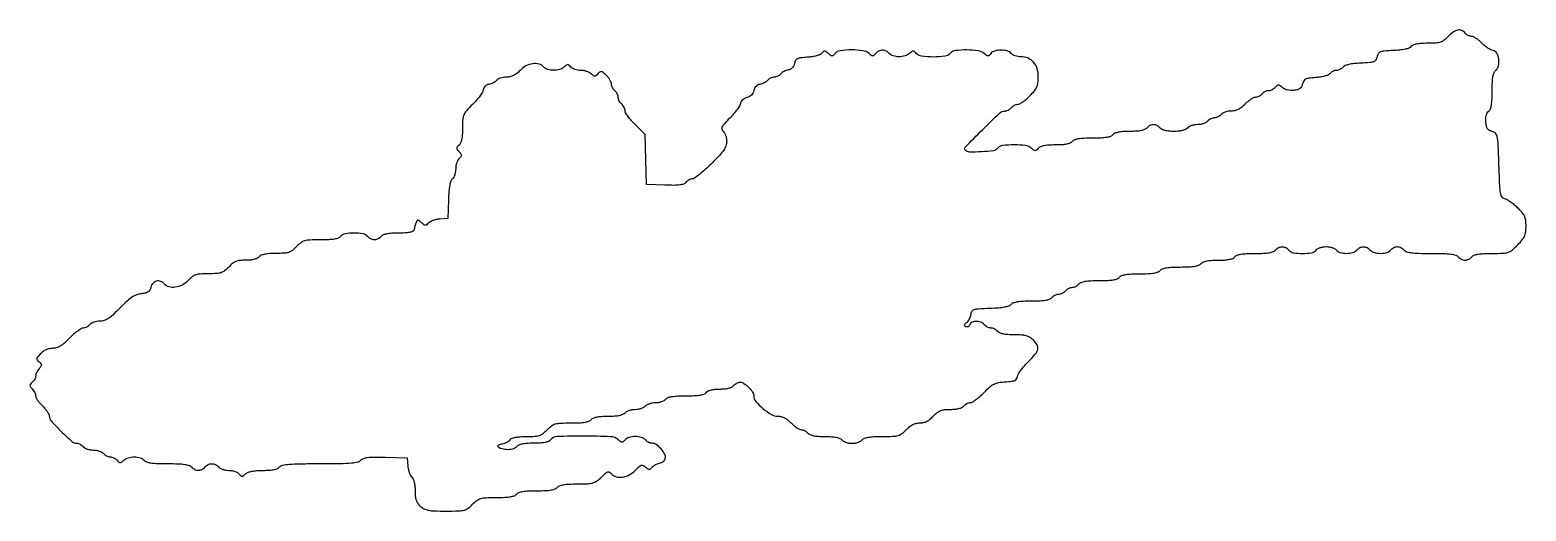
# Model space of a CAD drawing. Extents: x 0 to 663, y 0 to 213.
import ezdxf

# ---------------------------------------------------------------- set-up
doc = ezdxf.new("R2010")
doc.units = 0

msp = doc.modelspace()

# ---------------------------------------------------------------- linework, layer by layer
msp.add_lwpolyline([(628.5, 210, -0.034842), (626.670379, 208.338906, -0.087193), (625.087224, 207.487227, -0.066046), (623.053822, 207.100994, -0.013953), (619.435354, 207, 0.014981), (616.601836, 206.915082, 0.033616), (614.468296, 206.64238, 0.045089), (612.935311, 206.194164, 0.126544), (612.036289, 205.543726, -0.129677), (611.128694, 204.89557, -0.03561), (609.431736, 204.387227, -0.028992), (607.125679, 204.010589, -0.014902), (604.205496, 203.793726, 0.008168), (600.211078, 203.551124, 0.073351), (598.504683, 203.163379, 0.161825), (597.582999, 202.401524, 0.082678), (597, 201, -0.082678), (596.417001, 199.598476, -0.161825), (595.495317, 198.836621, -0.073351), (593.788922, 198.448876, -0.008168), (589.794504, 198.206274, 0.014902), (586.874321, 197.989411, 0.028992), (584.568264, 197.612773, 0.03561), (582.871306, 197.10443, 0.129677), (581.963711, 196.456274, -0.061361), (581.371958, 195.898884, -0.044083), (580.594573, 195.42778, -0.04459), (579.76051, 195.106582, -0.069732), (579, 195, 0.069504), (578.23983, 194.893817, 0.044586), (577.406819, 194.573897, 0.044105), (576.630957, 194.104645, 0.061569), (576.041028, 193.549436, -0.120775), (575.237829, 192.954303, -0.031923), (573.717006, 192.427471, -0.029622), (571.811538, 192.020489, -0.023222), (569.709222, 191.799436, 0.01358), (566.777575, 191.548211, 0.086045), (565.346157, 191.129911, 0.151305), (564.530692, 190.360557, 0.071675), (564.00134, 189, -0.061803), (563.545554, 187.756745, -0.117517), (562.855907, 186.952443, -0.098381), (561.787116, 186.459809, -0.034796), (560.117161, 186.179665, -0.040788), (558.641486, 186.157361, -0.04506), (557.231588, 186.379798, -0.048834), (555.998028, 186.821893, -0.073593), (555.049842, 187.454893, 0.023416), (554.000601, 188.318651, 0.15592), (553.368585, 188.536946, 0.189824), (552.794827, 188.326229, 0.037749), (552.020938, 187.525228, -0.058943), (551.407175, 186.941499, -0.043784), (550.611384, 186.448036, -0.044594), (549.764606, 186.111374, -0.072449), (549, 186, 0.071461), (548.23689, 185.890374, 0.044601), (547.394767, 185.559375, 0.043899), (546.605713, 185.074091, 0.059806), (546, 184.5, -0.057876), (545.398974, 183.925946, -0.043629), (544.624223, 183.440625, -0.044572), (543.802919, 183.109408, -0.073695), (543.064646, 183, 0.115001), (542.224289, 182.804125, 0.030871), (541.026465, 182.11875, 0.029576), (539.724508, 181.148227, 0.026783), (538.5, 180, -0.033367), (537.005935, 178.635499, -0.053556), (535.550933, 177.710292, -0.059559), (534.053309, 177.179858, -0.055411), (532.435354, 177, 0.042146), (531.122603, 176.889149, 0.039429), (529.816402, 176.559375, 0.041916), (528.70361, 176.075854, 0.096395), (528, 175.5, -0.059806), (527.394287, 174.925909, -0.043899), (526.605233, 174.440625, -0.044601), (525.76311, 174.109626, -0.071461), (525, 174, 0.071461), (524.23689, 173.890374, 0.044601), (523.394767, 173.559375, 0.043899), (522.605713, 173.074091, 0.059806), (522, 172.5, -0.097778), (521.292309, 171.924037, -0.041637), (520.164608, 171.440625, -0.039115), (518.837486, 171.110843, -0.041366), (517.5, 171, 0.041366), (516.162514, 170.889157, 0.039115), (514.835392, 170.559375, 0.041637), (513.707691, 170.075963, 0.097778), (513, 169.5, -0.112328), (512.172113, 168.86493, -0.046448), (510.832361, 168.394313, -0.038066), (509.088428, 168.09696, -0.023201), (507, 168, -0.023201), (504.911572, 168.09696, -0.038066), (503.167639, 168.394313, -0.046448), (501.827887, 168.86493, -0.112328), (501, 169.5, 0.059806), (500.394287, 170.074091, 0.043899), (499.605233, 170.559375, 0.044601), (498.76311, 170.890374, 0.071461), (498, 171, 0.071461), (497.23689, 170.890374, 0.044601), (496.394767, 170.559375, 0.043899), (495.605713, 170.074091, 0.059806), (495, 169.5, -0.122551), (494.076061, 168.820402, -0.048263), (492.55364, 168.359706, -0.034835), (490.412343, 168.084647, -0.014529), (487.5, 168, 0.014529), (484.587657, 167.915353, 0.034835), (482.44636, 167.640294, 0.048263), (480.923939, 167.179598, 0.122551), (480, 166.5, -0.132162), (478.997848, 165.791685, -0.046865), (477.286029, 165.338486, -0.031093), (474.751879, 165.076584, -0.010205), (471, 165, 0.010205), (467.248121, 164.923416, 0.031093), (464.713971, 164.661514, 0.046865), (463.002152, 164.208315, 0.132162), (462, 163.5, -0.122551), (461.076061, 162.820402, -0.048263), (459.55364, 162.359706, -0.034835), (457.412343, 162.084647, -0.014529), (454.5, 162, 0.014423), (451.5635, 161.915274, 0.035614), (449.427585, 161.638449, 0.050065), (447.91498, 161.17033, 0.120046), (446.979062, 160.474772, -0.035232), (446.205847, 159.666378, -0.186416), (445.64447, 159.449543, -0.160673), (445.033041, 159.651231, -0.024584), (444.027877, 160.474772, 0.151547), (441.377864, 161.705418, 0.03308), (436.2965, 162.050543, 0.031739), (431.258994, 161.738945, 0.190464), (429, 160.5, -0.189664), (427.133236, 159.472419, -0.018136), (421.860629, 158.985674, -0.017959), (416.564958, 158.880419, -0.194747), (414.635525, 159.697808, -0.411023), (414.628147, 161.050867, -0.003932), (422.25149, 168.720706, -0.005331), (429.872236, 176.108988, -0.192125), (432.105478, 177, 0.075173), (432.828051, 177.109253, 0.044527), (433.636217, 177.440625, 0.043432), (434.401943, 177.925968, 0.056645), (435, 178.5, -0.057399), (435.599874, 179.074045, -0.043555), (436.371119, 179.559375, -0.044557), (437.18732, 179.890651, -0.074262), (437.919497, 180, 0.129371), (438.793873, 180.230089, 0.024898), (440.189929, 181.113948, 0.025008), (441.756548, 182.34039, 0.020777), (443.297052, 183.792163, 0.021611), (445.284714, 186.011966, 0.067245), (446.336684, 187.717127, 0.074265), (446.842861, 189.54443, 0.030503), (447, 192.117849, 0.071431), (446.473289, 195.785898, 0.10753), (444.931563, 198.611524, 0.117593), (442.474949, 200.376368, 0.097523), (439.307993, 201, -0.043768), (438.043974, 201.11086, -0.040046), (436.77899, 201.440625, -0.042442), (435.695482, 201.924354, -0.093608), (435, 202.5, 0.156844), (433.273398, 203.599209, 0.064731), (430.492354, 203.952857, 0.06469), (427.710175, 203.583469, 0.155453), (425.979062, 202.474772, -0.035232), (425.205847, 201.666378, -0.186416), (424.64447, 201.449543, -0.160673), (424.033041, 201.651231, -0.024584), (423.027877, 202.474772, 0.151547), (420.377864, 203.705418, 0.03308), (415.2965, 204.050543, 0.031739), (410.258994, 203.738945, 0.190464), (408, 202.5, -0.19145), (405.697811, 201.243055, -0.030787), (400.491361, 200.930949, -0.030816), (395.285249, 201.260893, -0.190549), (392.979062, 202.525228, 0.035232), (392.205847, 203.333622, 0.186416), (391.64447, 203.550457, 0.160673), (391.033041, 203.348769, 0.024584), (390.027877, 202.525228, -0.11652), (388.034957, 201.427233, -0.067297), (385.309086, 201.050918, -0.069141), (382.681717, 201.408498, -0.152348), (381, 202.5, 0.107033), (379.639999, 203.566042, 0.114434), (377.993725, 203.940558, 0.11394), (376.345084, 203.552641, 0.105408), (374.979062, 202.474772, -0.035232), (374.205847, 201.666378, -0.186416), (373.64447, 201.449543, -0.160673), (373.033041, 201.651231, -0.024584), (372.027877, 202.474772, 0.151482), (369.364169, 203.712194, 0.033565), (364.286353, 204.053451, 0.032271), (359.25445, 203.728346, 0.189478), (356.979062, 202.474772, -0.036129), (356.205633, 201.669048, -0.18768), (355.639796, 201.4544, -0.158945), (355.020975, 201.662029, -0.024152), (354, 202.5, 0.025115), (352.995636, 203.321107, 0.153621), (352.369856, 203.535639, 0.187265), (351.802373, 203.331807, 0.040772), (351.061966, 202.574664, -0.118493), (350.245107, 201.963697, -0.033464), (348.735774, 201.430817, -0.03047), (346.833214, 201.022177, -0.023084), (344.709222, 200.799436, 0.013588), (341.777943, 200.548194, 0.086007), (340.346055, 200.129822, 0.151175), (339.529938, 199.360425, 0.07167), (338.999644, 198, -0.060919), (338.613356, 196.942662, -0.074334), (338.00165, 196.08647, -0.07966), (337.205908, 195.490216, -0.085195), (336.281626, 195.189966, 0.04937), (335.376069, 194.965695, 0.035576), (334.421754, 194.548014, 0.036162), (333.562745, 194.014268, 0.062534), (332.950176, 193.439966, -0.06196), (332.363634, 192.888804, -0.044146), (331.590597, 192.42299, -0.044578), (330.759538, 192.105442, -0.069081), (330, 192, 0.069081), (329.240462, 191.894558, 0.044578), (328.409403, 191.57701, 0.044146), (327.636366, 191.111196, 0.06196), (327.049824, 190.560034, -0.062534), (326.437255, 189.985732, -0.036162), (325.578246, 189.451986, -0.035576), (324.623931, 189.034305, -0.04937), (323.718374, 188.810034, 0.085008), (322.799389, 188.51188, 0.078396), (322.002643, 187.918908, 0.073695), (321.388888, 187.072503, 0.062586), (321.00452, 186.036475, -0.06734), (320.597352, 184.97006, -0.071336), (319.927369, 184.073268, -0.071383), (319.0328, 183.401355, -0.067567), (317.968777, 182.992629, 0.064526), (316.991352, 182.623946, 0.061487), (316.122497, 182.013591, 0.065532), (315.478614, 181.256414, 0.099961), (315.164004, 180.456155, -0.097064), (314.765225, 179.424452, -0.017809), (313.609381, 177.727591, -0.01854), (312.090828, 175.813454, -0.015923), (310.35824, 173.914367, 0.008311), (307.854349, 171.252398, 0.069684), (306.925822, 169.892379, 0.193562), (306.851278, 168.932507, 0.144284), (307.449487, 168.041922, -0.093352), (308.044499, 167.323784, -0.042488), (308.544537, 166.206514, -0.040102), (308.885406, 164.902776, -0.043921), (309, 163.600736, -0.086384), (308.664904, 161.675637, -0.064219), (307.680194, 159.751148, -0.037882), (305.761171, 157.363121, -0.009146), (302.224904, 153.72318, -0.010989), (299.512923, 151.147768, -0.015331), (296.96927, 148.974934, -0.011672), (294.787308, 147.306072, -0.158711), (293.847349, 147, 0.078501), (293.140709, 146.888369, 0.044352), (292.340672, 146.548226, 0.042938), (291.575202, 146.050562, 0.053996), (290.9685, 145.462045, -0.129658), (289.927876, 144.718827, -0.057496), (288.279325, 144.302352, -0.033532), (285.735461, 144.135367, -0.008516), (281.596055, 144.212045), (273.5, 144.5), (273.218911, 155.572304), (272.937822, 166.644607), (268.468911, 171.030512, -0.01756), (266.757761, 172.832106, -0.022191), (265.312743, 174.618427, -0.021004), (264.254875, 176.185504, -0.138828), (264, 177.085763, 0.074452), (263.89067, 177.815918, 0.044552), (263.559375, 178.630426, 0.04353), (263.074042, 179.400509, 0.057241), (262.5, 180, -0.059806), (261.925909, 180.605713, -0.043899), (261.440625, 181.394767, -0.044601), (261.109626, 182.23689, -0.071461), (261, 183, 0.071461), (260.890374, 183.76311, 0.044601), (260.559375, 184.605233, 0.043899), (260.074091, 185.394287, 0.059806), (259.5, 186, -0.05826), (258.925939, 186.601954, -0.043687), (258.440625, 187.37953, -0.044582), (258.109453, 188.204948, -0.073243), (258, 188.948131, 0.099293), (257.838095, 189.75538, 0.036311), (257.309714, 190.799535, 0.034258), (256.549334, 191.888526, 0.034657), (255.650091, 192.858997, 0.016472), (254.253613, 194.086886, 0.128704), (253.474114, 194.446558, 0.211242), (252.811766, 194.284431, 0.05547), (252.006708, 193.508083, -0.03414), (251.217056, 192.67889, -0.184652), (250.649076, 192.454417, -0.162901), (250.033781, 192.652723, -0.02521), (249.027877, 193.474772, 0.070413), (248.163383, 194.059841, 0.03569), (246.942003, 194.551964, 0.03458), (245.584657, 194.887788, 0.043379), (244.293704, 195, -0.04464), (243.033605, 195.112726, -0.040359), (241.768642, 195.448036, -0.042697), (240.681995, 195.940006, -0.092159), (239.979062, 196.525228, 0.035232), (239.205847, 197.333622, 0.186416), (238.64447, 197.550457, 0.160673), (238.033041, 197.348769, 0.024584), (237.027877, 196.525228, -0.11652), (235.034957, 195.427233, -0.067297), (232.309086, 195.050918, -0.069141), (229.681717, 195.408498, -0.152348), (228, 196.5, 0.155354), (225.961624, 197.806044, 0.101214), (223.148859, 197.974574, 0.087171), (220.120945, 196.985254, 0.079445), (217.5, 195, -0.033367), (216.005935, 193.635499, -0.053556), (214.550933, 192.710292, -0.059559), (213.053309, 192.179858, -0.055411), (211.435354, 192, 0.040572), (210.126284, 191.893602, 0.038783), (208.831038, 191.57701, 0.041334), (207.733302, 191.113057, 0.099218), (207.049824, 190.560034, -0.063678), (206.434425, 189.98571, -0.036276), (205.566204, 189.451986, -0.035613), (204.598646, 189.034366, -0.048747), (203.677379, 188.810034, 0.075342), (202.770146, 188.537488, 0.082054), (202.01382, 188.013394, 0.083483), (201.475937, 187.282602, 0.081684), (201.201495, 186.410604, -0.102262), (200.813399, 185.333117, -0.021158), (199.683049, 183.65163, -0.021413), (198.177489, 181.778275, -0.018746), (196.451495, 179.952396, 0.015457), (193.744206, 177.125902, 0.08351), (192.607425, 175.337894, 0.084242), (192.122897, 173.28329, 0.015878), (192, 169.414237, -0.014763), (191.914694, 166.525742, -0.035836), (191.636898, 164.41224, -0.050066), (191.168304, 162.910065, -0.119475), (190.474772, 161.979062, 0.036129), (189.669048, 161.205633, 0.18768), (189.4544, 160.639796, 0.158945), (189.662029, 160.020975, 0.024152), (190.5, 159, -0.024152), (191.337971, 157.979025, -0.158945), (191.5456, 157.360204, -0.18768), (191.330952, 156.794367, -0.036129), (190.525228, 156.020938, 0.096627), (189.93967, 155.304798, 0.04187), (189.448036, 154.170759, 0.039376), (189.112714, 152.839033, 0.042014), (189, 151.5, -0.040362), (188.89205, 150.164904, -0.038694), (188.570827, 148.844897, -0.041251), (188.100124, 147.726947, -0.099604), (187.538987, 147.032356, 0.13823), (186.855616, 146.040627, 0.036026), (186.359613, 144.150356, 0.02682), (186.00205, 141.435737, 0.010484), (185.788987, 137.659911), (185.5, 129.5), (181.826112, 129.194172, 0.03327), (180.330231, 128.968754, 0.032995), (178.873202, 128.546545, 0.034866), (177.653787, 128.00532, 0.097974), (176.932729, 127.418944, -0.045958), (176.19446, 126.679458, -0.191571), (175.607319, 126.48761, -0.145773), (174.947529, 126.730136, -0.023456), (173.877467, 127.610891, 0.03409), (172.613774, 128.606741, 0.357322), (172.002649, 128.553372, 0.123287), (171.514562, 127.760819, 0.004224), (170.435451, 124.25, -0.234132), (169.918205, 123.694477, -0.044732), (168.549853, 123.313298, -0.032765), (166.50139, 123.073005, -0.012817), (163.65383, 123, 0.013951), (160.65598, 122.916337, 0.034445), (158.474184, 122.642927, 0.048221), (156.932601, 122.183075, 0.123575), (156, 121.5, -0.106908), (154.644409, 120.436875, -0.113498), (153, 120.05873, -0.113498), (151.355591, 120.436875, -0.106908), (150, 121.5, 0.178655), (147.962027, 122.679055, 0.042754), (144, 123.018464, 0.042754), (140.037973, 122.679055, 0.178655), (138, 121.5, -0.131767), (137.000969, 120.792726, -0.04696), (135.297421, 120.33923, -0.031247), (132.780114, 120.076871, -0.010344), (129.064646, 120, 0.008786), (124.36159, 119.917352, 0.060458), (122.082106, 119.559043, 0.095184), (120.416234, 118.720205, 0.037653), (118.5, 117, -0.034842), (116.670379, 115.338906, -0.087193), (115.087224, 114.487227, -0.066046), (113.053822, 114.100994, -0.013953), (109.435354, 114, 0.014785), (106.558897, 113.914926, 0.034997), (104.434635, 113.639148, 0.048271), (102.920246, 113.178092, 0.122119), (102, 112.5, -0.111887), (101.176883, 111.86745, -0.046242), (99.844786, 111.396302, -0.03815), (98.118045, 111.097624, -0.023758), (96.064646, 111, 0.025345), (93.485704, 110.869188, 0.069159), (91.715093, 110.436908, 0.074487), (90.205326, 109.559886, 0.032976), (88.5, 108, -0.034738), (86.674765, 106.34219, -0.086759), (85.095009, 105.489731, -0.066264), (83.07254, 105.101993, -0.014272), (79.5, 105, 0.014272), (75.92746, 104.898007, 0.066264), (73.904991, 104.510269, 0.086759), (72.325235, 103.65781, 0.034738), (70.5, 102, -0.079488), (67.866643, 100.005697, -0.088393), (64.835941, 99.024169, -0.102529), (62.018233, 99.214565, -0.152736), (59.95995, 100.548257, 0.13484), (58.380711, 101.652037, 0.150155), (56.528415, 101.733334, 0.146651), (54.918374, 100.756268, 0.127172), (54.001501, 99, -0.062388), (53.534737, 97.732191, -0.124815), (52.830615, 96.938589, -0.098592), (51.712822, 96.465758, -0.029769), (49.879434, 96.199706, 0.066724), (47.823995, 95.744729, 0.05863), (45.861458, 94.752223, 0.039359), (43.593408, 92.977313, 0.011986), (40.45023, 89.949706, -0.011117), (37.289847, 86.89492, -0.041128), (35.106936, 85.186836, -0.065647), (33.278424, 84.302097, -0.080057), (31.403748, 84, 0.042537), (30.103091, 83.889146, 0.039582), (28.807118, 83.559375, 0.04205), (27.701604, 83.075802, 0.095711), (27, 82.5, -0.057241), (26.400509, 81.925958, -0.04353), (25.630426, 81.440625, -0.044552), (24.815918, 81.10933, -0.074452), (24.085763, 81, 0.139217), (23.18435, 80.744056, 0.020851), (21.609465, 79.678125, 0.022082), (19.813278, 78.223065, 0.017441), (18, 76.5, -0.017314), (15.687652, 74.301576, -0.046807), (13.862144, 72.965034, -0.064543), (12.204575, 72.245537, -0.07027), (10.466106, 72, 0.053047), (9.004337, 71.844477, 0.050943), (7.586934, 71.384517, 0.050438), (6.278951, 70.641897, 0.049902), (5.141003, 69.650091, 0.016472), (3.913114, 68.253613, 0.128704), (3.553442, 67.474114, 0.211242), (3.715569, 66.811766, 0.05547), (4.491917, 66.006708, -0.03414), (5.32111, 65.217056, -0.184652), (5.545583, 64.649076, -0.162901), (5.347277, 64.033781, -0.02521), (4.525228, 63.027877, 0.040034), (3.941488, 62.268768, 0.033724), (3.448036, 61.382628, 0.035059), (3.108081, 60.50765, 0.075264), (3, 59.793704, -0.080116), (2.889494, 59.10847, -0.044232), (2.551964, 58.328017, -0.042675), (2.058404, 57.577789, -0.052769), (1.474772, 56.979062, 0.035232), (0.666378, 56.205847, 0.186416), (0.449543, 55.64447, 0.160673), (0.651231, 55.033041, 0.024584), (1.474772, 54.027877, -0.038524), (2.058495, 53.273508, -0.033271), (2.551964, 52.401618, -0.034684), (2.89244, 51.547111, -0.077612), (3, 50.858351, 0.123312), (3.189247, 50.10267, 0.028028), (3.88125, 48.965866, 0.027373), (4.851634, 47.709286, 0.023629), (6, 46.5, -0.02536), (7.148286, 45.282388, -0.028615), (8.11875, 44.00097, -0.029651), (8.806912, 42.830976, -0.118651), (9, 42.028749, 0.186629), (9.820227, 39.907805, 0.01319), (14.29638, 35.239643, 0.013285), (19.011223, 30.816873, 0.183746), (21.159001, 30, -0.077195), (21.860982, 29.890971, -0.044432), (22.65194, 29.559375, -0.043139), (23.405845, 29.074007, -0.055015), (24, 28.5, 0.097778), (24.707691, 27.924037, 0.041637), (25.835392, 27.440625, 0.039115), (27.162514, 27.110843, 0.041366), (28.5, 27, -0.041366), (29.837486, 26.889157, -0.039115), (31.164608, 26.559375, -0.041637), (32.292309, 26.075963, -0.097778), (33, 25.5, 0.059806), (33.605713, 24.925909, 0.043899), (34.394767, 24.440625, 0.044601), (35.23689, 24.109626, 0.071461), (36, 24, -0.072449), (36.764606, 23.888626, -0.044594), (37.611384, 23.551964, -0.043784), (38.407175, 23.058501, -0.058943), (39.020938, 22.474772, 0.035232), (39.794153, 21.666378, 0.186416), (40.35553, 21.449543, 0.160673), (40.966959, 21.651231, 0.024584), (41.972123, 22.474772, -0.11652), (43.965043, 23.572767, -0.067297), (46.690914, 23.949082, -0.069141), (49.318283, 23.591502, -0.152348), (51, 22.5, 0.140815), (52.069745, 21.770843, 0.044177), (53.975873, 21.324145, 0.027765), (56.899042, 21.071009, 0.007716), (61.5, 21, -0.007716), (66.100958, 20.928991, -0.027765), (69.024127, 20.675855, -0.044177), (70.930255, 20.229157, -0.140815), (72, 19.5, 0.106908), (73.355591, 18.436875, 0.113498), (75, 18.05873, 0.113498), (76.644409, 18.436875, 0.106908), (78, 19.5, -0.106908), (79.355591, 20.563125, -0.113498), (81, 20.94127, -0.113498), (82.644409, 20.563125, -0.106908), (84, 19.5, 0.097778), (84.707691, 18.924037, 0.041637), (85.835392, 18.440625, 0.039115), (87.162514, 18.110843, 0.041366), (88.5, 18, -0.042014), (89.839033, 17.887286, -0.039376), (91.170759, 17.551964, -0.04187), (92.304798, 17.06033, -0.096627), (93.020938, 16.474772, 0.035232), (93.794153, 15.666378, 0.186416), (94.35553, 15.449543, 0.160673), (94.966959, 15.651231, 0.024584), (95.972123, 16.474772, -0.095376), (97.075481, 17.144263, -0.040147), (98.752316, 17.617305, -0.031856), (100.952839, 17.907274, -0.016833), (103.706296, 18, 0.015371), (106.504223, 18.086036, 0.035352), (108.591128, 18.363447, 0.048269), (110.087959, 18.825311, 0.121167), (111, 19.5, -0.170991), (112.319713, 20.289936, -0.029388), (115.253417, 20.709044, -0.01753), (120.093761, 20.941975, -0.003258), (129, 21, 0.003187), (138.012249, 21.057452, 0.018041), (142.809952, 21.291895, 0.031677), (145.687257, 21.72157, 0.168185), (147.028542, 22.534391, -0.139126), (148.132298, 23.292097, -0.052711), (149.97396, 23.703524, -0.029433), (152.901558, 23.866517, -0.006596), (157.900987, 23.784391), (167.5, 23.5), (167.805828, 19.826112, 0.032733), (168.029375, 18.331773, 0.032731), (168.446044, 16.879352, 0.03458), (168.979103, 15.666013, 0.09907), (169.555828, 14.953667, -0.11744), (170.154666, 14.156483, -0.042643), (170.609526, 12.807518, -0.036126), (170.903409, 11.072229, -0.023891), (171, 9.051869, 0.023849), (171.115421, 6.633372, 0.057373), (171.4886, 4.882505, 0.070021), (172.191258, 3.47994, 0.05314), (173.314451, 2.174314, 0.068101), (174.941536, 1.017145, 0.073211), (176.780787, 0.374709, 0.040224), (179.51351, 0.074339, 0.007268), (184.62736, 0, 0.006344), (190.296651, 0.071939, 0.055588), (192.782301, 0.4132, 0.099683), (194.524287, 1.246549, 0.040495), (196.5, 3, -0.037653), (198.416234, 4.720205, -0.095184), (200.082106, 5.559043, -0.060458), (202.36159, 5.917352, -0.008786), (207.064646, 6, 0.010344), (210.780114, 6.076871, 0.031247), (213.297421, 6.33923, 0.04696), (215.000969, 6.792726, 0.131767), (216, 7.5, -0.132162), (217.002152, 8.208315, -0.046865), (218.713971, 8.661514, -0.031093), (221.248121, 8.923416, -0.010205), (225, 9, 0.010205), (228.751879, 9.076584, 0.031093), (231.286029, 9.338486, 0.046865), (232.997848, 9.791685, 0.132162), (234, 10.5, -0.131087), (234.993651, 11.205461, -0.047118), (236.68308, 11.659469, -0.031514), (239.171576, 11.922628, -0.010588), (242.824837, 12, 0.009465), (247.429115, 12.087168, 0.059755), (249.742418, 12.453909, 0.089081), (251.483848, 13.304343, 0.034463), (253.544307, 15.042944, -0.012203), (255.38133, 16.738503, -0.09877), (256.369056, 17.309385, -0.215269), (257.142913, 17.234164, -0.089515), (257.964359, 16.542944, 0.15302), (260.019068, 15.213188, 0.102231), (262.835764, 15.024333, 0.088204), (265.864669, 16.003792, 0.079694), (268.492648, 17.992326, -0.01348), (270.219337, 19.699977, -0.110205), (271.168364, 20.260334, -0.20136), (271.996855, 20.190944, -0.063735), (273.036357, 19.467098, 0.025919), (274.016931, 18.668065, 0.154669), (274.634359, 18.460021, 0.185631), (275.19632, 18.664507, 0.040523), (275.929238, 19.414737, -0.062527), (276.552098, 19.998702, -0.03628), (277.424645, 20.540603, -0.035703), (278.39353, 20.963848, -0.049636), (279.312405, 21.189966, 0.074693), (280.167041, 21.446121, 0.066664), (280.945988, 21.949196, 0.069682), (281.534145, 22.612955, 0.099707), (281.830289, 23.339211, 0.17238), (281.543115, 25.20179, 0.057317), (279.940141, 27.50072, 0.05718), (277.83494, 29.39672, 0.155978), (275.948131, 30, -0.073243), (275.204948, 30.109453, -0.044582), (274.37953, 30.440625, -0.043687), (273.601954, 30.925939, -0.05826), (273, 31.5, 0.156844), (271.273398, 32.599209, 0.064731), (268.492354, 32.952857, 0.06469), (265.710175, 32.583469, 0.155453), (263.979062, 31.474772, -0.035232), (263.205847, 30.666378, -0.186416), (262.64447, 30.449543, -0.160673), (262.033041, 30.651231, -0.024584), (261.027877, 31.474772, 0.175421), (257.546791, 32.898598, 0.010027), (245.784746, 33.144395, 0.009038), (233.930906, 32.940059, 0.213864), (231, 31.5, -0.122551), (230.076061, 30.820402, -0.048263), (228.55364, 30.359706, -0.034835), (226.412343, 30.084647, -0.014529), (223.5, 30, 0.014321), (220.539887, 29.915196, 0.036387), (218.409294, 29.636596, 0.051842), (216.905811, 29.161021, 0.117568), (215.958036, 28.449436, -0.093776), (215.19444, 27.817843, -0.060346), (214.125817, 27.38666, -0.051658), (212.811464, 27.174895, -0.036473), (211.314698, 27.199436, -0.044015), (208.957342, 27.621788, -0.188531), (207.831484, 28.456444, -0.435358), (208.051583, 29.28031, -0.086988), (209.677379, 29.810034, 0.048747), (210.598646, 30.034366, 0.035613), (211.566204, 30.451986, 0.036276), (212.434425, 30.98571, 0.063678), (213.049824, 31.560034, -0.128222), (213.940751, 32.200147, -0.043882), (215.481332, 32.643585, -0.033093), (217.618396, 32.915142, -0.015059), (220.435354, 33, 0.013953), (224.053822, 33.100994, 0.066046), (226.087224, 33.487227, 0.087193), (227.670379, 34.338906, 0.034842), (229.5, 36, -0.037653), (231.416234, 37.720205, -0.095184), (233.082106, 38.559043, -0.060458), (235.36159, 38.917352, -0.008786), (240.064646, 39, 0.010344), (243.780114, 39.076871, 0.031247), (246.297421, 39.33923, 0.04696), (248.000969, 39.792726, 0.131767), (249, 40.5, -0.122551), (249.923939, 41.179598, -0.048263), (251.44636, 41.640294, -0.034835), (253.587657, 41.915353, -0.014529), (256.5, 42, 0.014529), (259.412343, 42.084647, 0.034835), (261.55364, 42.359706, 0.048263), (263.076061, 42.820402, 0.122551), (264, 43.5, -0.097778), (264.707691, 44.075963, -0.041637), (265.835392, 44.559375, -0.039115), (267.162514, 44.889157, -0.041366), (268.5, 45, 0.041366), (269.837486, 45.110843, 0.039115), (271.164608, 45.440625, 0.041637), (272.292309, 45.924037, 0.097778), (273, 46.5, -0.097778), (273.707691, 47.075963, -0.041637), (274.835392, 47.559375, -0.039115), (276.162514, 47.889157, -0.041366), (277.5, 48, 0.041366), (278.837486, 48.110843, 0.039115), (280.164608, 48.440625, 0.041637), (281.292309, 48.924037, 0.097778), (282, 49.5, -0.132162), (283.002152, 50.208315, -0.046865), (284.713971, 50.661514, -0.031093), (287.248121, 50.923416, -0.010205), (291, 51, 0.010205), (294.751879, 51.076584, 0.031093), (297.286029, 51.338486, 0.046865), (298.997848, 51.791685, 0.132162), (300, 52.5, -0.112328), (300.827887, 53.13507, -0.046448), (302.167639, 53.605687, -0.038066), (303.911572, 53.90304, -0.023201), (306, 54, 0.023201), (308.088428, 54.09696, 0.038066), (309.832361, 54.394313, 0.046448), (311.172113, 54.86493, 0.112328), (312, 55.5, -0.05826), (312.601954, 56.074061, -0.043687), (313.37953, 56.559375, -0.044582), (314.204948, 56.890547, -0.073243), (314.948131, 57, -0.151942), (316.653914, 56.46939, -0.046821), (318.743363, 54.721126, -0.046854), (320.473425, 52.611455, -0.149401), (321, 50.888497, 0.181677), (321.885458, 48.532033, 0.038609), (325.071873, 45.412785, 0.03985), (328.775435, 42.780459, 0.13538), (331.605071, 42, -0.061322), (333.120088, 41.813492, -0.056503), (334.589853, 41.263847, -0.050373), (336.040625, 40.331053, -0.033698), (337.5, 39, 0.026783), (338.724508, 37.851773, 0.029576), (340.026465, 36.88125, 0.030871), (341.224289, 36.195875, 0.115001), (342.064646, 36, -0.073695), (342.802919, 35.890592, -0.044572), (343.624223, 35.559375, -0.043629), (344.398974, 35.074054, -0.057876), (345, 34.5, 0.122551), (345.923939, 33.820402, 0.048263), (347.44636, 33.359706, 0.034835), (349.587657, 33.084647, 0.014529), (352.5, 33, -0.014529), (355.412343, 32.915353, -0.034835), (357.55364, 32.640294, -0.048263), (359.076061, 32.179598, -0.122551), (360, 31.5, 0.097778), (360.707691, 30.924037, 0.041637), (361.835392, 30.440625, 0.039115), (363.162514, 30.110843, 0.041366), (364.5, 30, 0.041366), (365.837486, 30.110843, 0.039115), (367.164608, 30.440625, 0.041637), (368.292309, 30.924037, 0.097778), (369, 31.5, -0.131767), (369.999031, 32.207274, -0.04696), (371.702579, 32.66077, -0.031247), (374.219886, 32.923129, -0.010344), (377.935354, 33, 0.008786), (382.63841, 33.082648, 0.060458), (384.917894, 33.440957, 0.095184), (386.583766, 34.279795, 0.037653), (388.5, 36, -0.033483), (389.981234, 37.352155, -0.052369), (391.434559, 38.280188, -0.058466), (392.921361, 38.817611, -0.057576), (394.5, 39, 0.057576), (396.078639, 39.182389, 0.058466), (397.565441, 39.719812, 0.052369), (399.018766, 40.647845, 0.033483), (400.5, 42, -0.032976), (402.205326, 43.559886, -0.074487), (403.715093, 44.436908, -0.069159), (405.485704, 44.869188, -0.025345), (408.064646, 45, 0.023758), (410.118045, 45.097624, 0.03815), (411.844786, 45.396302, 0.046242), (413.176883, 45.86745, 0.111887), (414, 46.5, -0.057241), (414.599491, 47.074042, -0.04353), (415.369574, 47.559375, -0.044552), (416.184082, 47.89067, -0.074452), (416.914237, 48, 0.138633), (417.813916, 48.254339, 0.021081), (419.377094, 49.308179, 0.022246), (421.158485, 50.74818, 0.01762), (422.95424, 52.453374, -0.017109), (425.578662, 54.950548, -0.065325), (427.44411, 56.215514, -0.074873), (429.440073, 56.867988, -0.027067), (432.412448, 57.203374, 0.013675), (435.182049, 57.440994, 0.076168), (436.617267, 57.830449, 0.148195), (437.397407, 58.502722, 0.106241), (437.798505, 59.589396, -0.102262), (438.186601, 60.666883, -0.021158), (439.316951, 62.34837, -0.021413), (440.822511, 64.221725, -0.018746), (442.548505, 66.047604, 0.023918), (445.635959, 69.382129, 0.12158), (446.74448, 71.635694, 0.18699), (446.435561, 73.618726, 0.07322), (444.685549, 75.825686, 0.058071), (443.224298, 76.909515, 0.067157), (441.620983, 77.564915, 0.048159), (439.502276, 77.901821, 0.015364), (436.307993, 78, -0.01531), (433.502151, 78.085937, -0.035316), (431.411476, 78.36318, -0.048271), (429.912876, 78.824961, -0.121263), (429, 79.5, 0.059806), (428.394287, 80.074091, 0.043899), (427.605233, 80.559375, 0.044601), (426.76311, 80.890374, 0.071461), (426, 81, -0.071461), (425.23689, 81.109626, -0.044601), (424.394767, 81.440625, -0.043899), (423.605713, 81.925909, -0.059806), (423, 82.5, 0.127451), (421.496976, 83.583351, 0.095521), (419.481606, 83.951208, 0.106099), (417.644539, 83.537832, 0.195341), (416.614052, 82.436618, -0.079183), (416.29614, 81.88705, -0.110264), (415.85172, 81.535912, -0.126447), (415.347499, 81.435025, -0.125526), (414.855572, 81.589261, -0.091491), (414.418306, 81.985368, -0.219092), (414.324615, 82.402569, -0.14634), (414.581529, 82.87164, -0.036948), (415.251333, 83.441828, 0.073935), (415.872236, 84.054804, 0.039514), (416.45105, 84.967375, 0.038278), (416.905461, 86.013658, 0.048301), (417.152823, 87.039185, -0.101183), (417.652296, 88.44297, -0.180587), (418.600456, 89.194089, -0.064167), (420.525916, 89.553378, -0.00523), (425.659911, 89.788987, 0.010484), (429.435737, 90.00205, 0.02682), (432.150356, 90.359613, 0.036026), (434.040627, 90.855616, 0.13823), (435.032356, 91.538987, -0.136123), (436.015147, 92.22221, -0.043879), (437.75037, 92.663813, -0.030021), (440.298351, 92.923267, -0.010364), (444, 93, 0.010205), (447.751879, 93.076584, 0.031093), (450.286029, 93.338486, 0.046865), (451.997848, 93.791685, 0.132162), (453, 94.5, -0.059806), (453.605713, 95.074091, -0.043899), (454.394767, 95.559375, -0.044601), (455.23689, 95.890374, -0.071461), (456, 96, 0.071461), (456.76311, 96.109626, 0.044601), (457.605233, 96.440625, 0.043899), (458.394287, 96.925909, 0.059806), (459, 97.5, -0.059806), (459.605713, 98.074091, -0.043899), (460.394767, 98.559375, -0.044601), (461.23689, 98.890374, -0.071461), (462, 99, 0.071461), (462.76311, 99.109626, 0.044601), (463.605233, 99.440625, 0.043899), (464.394287, 99.925909, 0.059806), (465, 100.5, -0.132162), (466.002152, 101.208315, -0.046865), (467.713971, 101.661514, -0.031093), (470.248121, 101.923416, -0.010205), (474, 102, 0.010205), (477.751879, 102.076584, 0.031093), (480.286029, 102.338486, 0.046865), (481.997848, 102.791685, 0.132162), (483, 103.5, -0.132162), (484.002152, 104.208315, -0.046865), (485.713971, 104.661514, -0.031093), (488.248121, 104.923416, -0.010205), (492, 105, 0.010205), (495.751879, 105.076584, 0.031093), (498.286029, 105.338486, 0.046865), (499.997848, 105.791685, 0.132162), (501, 106.5, -0.132162), (502.002152, 107.208315, -0.046865), (503.713971, 107.661514, -0.031093), (506.248121, 107.923416, -0.010205), (510, 108, 0.010205), (513.751879, 108.076584, 0.031093), (516.286029, 108.338486, 0.046865), (517.997848, 108.791685, 0.132162), (519, 109.5, -0.122551), (519.923939, 110.179598, -0.048263), (521.44636, 110.640294, -0.034835), (523.587657, 110.915353, -0.014529), (526.5, 111, 0.014529), (529.412343, 111.084647, 0.034835), (531.55364, 111.359706, 0.048263), (533.076061, 111.820402, 0.122551), (534, 112.5, -0.132162), (535.002152, 113.208315, -0.046865), (536.713971, 113.661514, -0.031093), (539.248121, 113.923416, -0.010205), (543, 114, 0.010205), (546.751879, 114.076584, 0.031093), (549.286029, 114.338486, 0.046865), (550.997848, 114.791685, 0.132162), (552, 115.5, -0.106908), (553.355591, 116.563125, -0.113498), (555, 116.94127, -0.113498), (556.644409, 116.563125, -0.106908), (558, 115.5, 0.178655), (560.037973, 114.320945, 0.042754), (564, 113.981536, 0.042754), (567.962027, 114.320945, 0.178655), (570, 115.5, -0.097778), (570.707691, 116.075963, -0.041637), (571.835392, 116.559375, -0.039115), (573.162514, 116.889157, -0.041366), (574.5, 117, -0.041366), (575.837486, 116.889157, -0.039115), (577.164608, 116.559375, -0.041637), (578.292309, 116.075963, -0.097778), (579, 115.5, 0.156765), (580.720235, 114.404474, 0.064106), (583.5, 114.046605, 0.064106), (586.279765, 114.404474, 0.156765), (588, 115.5, -0.106908), (589.355591, 116.563125, -0.113498), (591, 116.94127, -0.113498), (592.644409, 116.563125, -0.106908), (594, 115.5, 0.156765), (595.720235, 114.404474, 0.064106), (598.5, 114.046605, 0.064106), (601.279765, 114.404474, 0.156765), (603, 115.5, -0.059806), (603.605713, 116.074091, -0.043899), (604.394767, 116.559375, -0.044601), (605.23689, 116.890374, -0.071461), (606, 117, -0.071461), (606.76311, 116.890374, -0.044601), (607.605233, 116.559375, -0.043899), (608.394287, 116.074091, -0.059806), (609, 115.5, 0.14848), (610.129815, 114.754495, 0.041049), (612.234455, 114.313804, 0.024958), (615.54393, 114.06696, 0.006136), (621, 114, -0.006136), (626.45607, 113.93304, -0.024958), (629.765545, 113.686196, -0.041049), (631.870185, 113.245505, -0.14848), (633, 112.5, 0.106908), (634.355591, 111.436875, 0.113498), (636, 111.05873, 0.113498), (637.644409, 111.436875, 0.106908), (639, 112.5, -0.13167), (639.998263, 113.207016, -0.046983), (641.699783, 113.660585, -0.031285), (644.212958, 113.923058, -0.010378), (647.919497, 114, 0.00906), (652.83786, 114.089132, 0.071492), (655.076561, 114.494153, 0.096493), (656.828275, 115.483471, 0.022703), (659.297052, 117.792163, 0.02162), (661.280896, 120.007785, 0.066914), (662.334057, 121.712503, 0.074163), (662.841886, 123.535253, 0.030925), (663, 126.089215, 0.030008), (662.845531, 128.660684, 0.078389), (662.341592, 130.436865, 0.071289), (661.284107, 132.067775, 0.021734), (659.25, 134.203429, 0.019639), (657.667533, 135.611115, 0.021026), (656.014063, 136.856891, 0.021147), (654.5115, 137.801771, 0.086023), (653.5, 138.168077, -0.213619), (652.37013, 138.935666, -0.096754), (651.725952, 140.64583, -0.030489), (651.353715, 144.13196, -0.002704), (651, 152.96865, 0.002238), (650.625366, 162.550983, 0.038391), (650.248369, 165.669755, 0.143653), (649.465219, 167.165296, 0.144523), (648, 167.996443, -0.062418), (646.732063, 168.464466, -0.124762), (645.938437, 169.169744, -0.098482), (645.465602, 170.289037, -0.029712), (645.199436, 172.125084, -0.033163), (645.170257, 173.7234, -0.051307), (645.377202, 175.087396, -0.061509), (645.807722, 176.178054, -0.095097), (646.449436, 176.958036, 0.127117), (647.190268, 177.984432, 0.050664), (647.658531, 179.669346, 0.032456), (647.923605, 182.185934, 0.010014), (648, 186, -0.010014), (648.076395, 189.814066, -0.032456), (648.341469, 192.330654, -0.050664), (648.809732, 194.015568, -0.127117), (649.550564, 195.041964, 0.168102), (650.766692, 197.048039, 0.08618), (650.885617, 200.022668, 0.093013), (650.013119, 202.678013, 0.235741), (648.387752, 203.801499, -0.081751), (647.382572, 204.117866, -0.028536), (646.066179, 204.880556, -0.027445), (644.687377, 205.900831, -0.028729), (643.45066, 207.051499, 0.027231), (642.245029, 208.179999, 0.029867), (640.959041, 209.133878, 0.031235), (639.773072, 209.806686, 0.113885), (638.935354, 210, -0.073695), (638.197081, 210.109408, -0.044572), (637.375777, 210.440625, -0.043629), (636.601026, 210.925946, -0.057876), (636, 211.5, 0.116639), (634.460593, 212.660198, 0.153952), (632.724267, 212.848646, 0.109772), (630.749587, 211.976116, 0.043047)], format="xyb", close=True)

doc.saveas('drawing.dxf')
